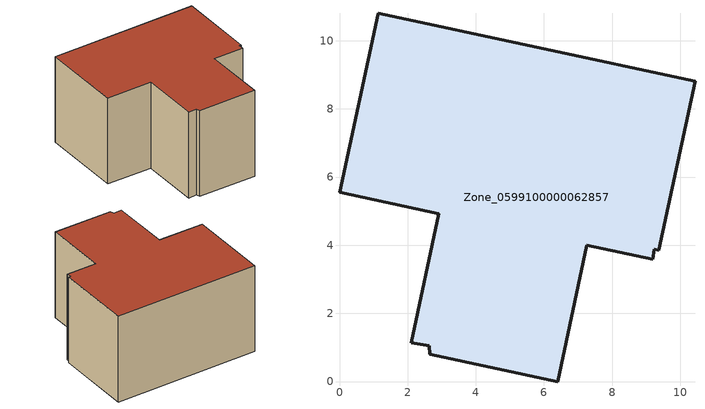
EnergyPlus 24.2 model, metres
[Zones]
Zone_0599100000062857
 floor ground (C_G): 2.63,1.05 2.11,1.14 2.91,4.93 0,5.56 1.13,10.8 10.43,8.81 9.37,3.85 9.24,3.89 9.2,3.58 7.26,4 6.41,0 2.65,0.8 z0
 wall outside (C_F): 0,5.56 2.91,4.93 2.11,1.14 2.63,1.05 2.65,0.8 6.41,0 7.26,4 9.2,3.58 9.24,3.89 9.37,3.85 10.43,8.81 1.13,10.8 0,5.56 z0:5.86
 roof outside (C_R): 2.11,1.14 2.63,1.05 2.65,0.8 6.41,0 7.26,4 9.2,3.58 9.24,3.89 9.37,3.85 10.43,8.81 1.13,10.8 0,5.56 2.91,4.93 z5.86
[BUILDING]
Pand.0599100000062857: North Axis=0; Terrain=City; Loads Convergence Tolerance Value=0.04; Temperature Convergence Tolerance Value=0.4; Solar Distribution=FullExterior; Maximum Number of Warmup Days=25; Minimum Number of Warmup Days=1
[Site:Location]
Rotterdam.The.Hague.AP_ZH_NLD Design_Conditions: Latitude=51.96; Longitude=4.45; Time Zone=1; Elevation=-4.5
[SITE:GROUNDTEMPERATURE:BUILDINGSURFACE]
18, 18, 18, 18, 18, 18, 18, 18, 18, 18, 18, 18
[MATERIAL] Thermal Absorptance=0.9; Solar Absorptance=0.7; Visible Absorptance=0.7
Name | Roughness | Thickness | Conductivity | Density | Specific Heat
G.TC.1975-1991 | MediumSmooth | 0.15 | 0.288461 | 540 | 1210
F.TC.1975-1991 | Rough | 0.3 | 0.230769 | 1920 | 840
R.TC.1975-1991 | MediumRough | 0.2 | 0.153846 | 1500 | 1000
[CONSTRUCTION]
C_G: G.TC.1975-1991
C_F: F.TC.1975-1991
C_R: R.TC.1975-1991
[ZONE]
Zone_0599100000062857: Type=1; Multiplier=1; Ceiling Height=Autocalculate; Volume=Autocalculate; Floor Area=autocalculate; Part of Total Floor Area=Yes
[ZONEINFILTRATION:DESIGNFLOWRATE]
Infil_Zone_0599100000062857: Zone or ZoneList or Space or SpaceList=Zone_0599100000062857; Schedule=AlwaysOn; Design Flow Rate Calculation Method=Flow/Area; Flow Rate per Floor Area=0.003; Constant Term Coefficient=1; Temperature Term Coefficient=0; Velocity Term Coefficient=0; Velocity Squared Term Coefficient=0
[HVACTEMPLATE:ZONE:IDEALLOADSAIRSYSTEM]
Zone_0599100000062857: Maximum Heating Supply Air Temperature=50; Minimum Cooling Supply Air Temperature=13; Maximum Heating Supply Air Humidity Ratio=0.0156; Minimum Cooling Supply Air Humidity Ratio=0.0077; Heating Limit=NoLimit; Cooling Limit=NoLimit; Dehumidification Control Type=ConstantSensibleHeatRatio; Cooling Sensible Heat Ratio=0.7; Dehumidification Setpoint=60; Humidification Control Type=None; Humidification Setpoint=30; Outdoor Air Method=None; Outdoor Air Flow Rate per Person=0.00944; Outdoor Air Flow Rate per Zone Floor Area=0; Outdoor Air Flow Rate per Zone=0; Demand Controlled Ventilation Type=None; Outdoor Air Economizer Type=NoEconomizer; Heat Recovery Type=None; Sensible Heat Recovery Effectiveness=0.7; Latent Heat Recovery Effectiveness=0.65
[ZONECONTROL:THERMOSTAT]
ThermostatControl_Zone_0599100000062857: Zone or ZoneList=Zone_0599100000062857; Control Type Schedule=DualSetpointControlType; Control 1=Thermostat_Zone_0599100000062857; Temperature Difference Between Cutout And Setpoint=0
[THERMOSTATSETPOINT:DUALSETPOINT]
Thermostat_Zone_0599100000062857: Heating Setpoint Temperature Schedule=HeatingSetpoint_Zone_0599100000062857; Cooling Setpoint Temperature Schedule=CoolingSetpoint_Zone_0599100000062857
[SCHEDULE:COMPACT]
HeatingSetpoint_Zone_0599100000062857: Through: 12/31, For: AllDays, Until: 24:00, 21
CoolingSetpoint_Zone_0599100000062857: Through: 12/31, For: AllDays, Until: 24:00, 24
DualSetpointControlType: Through: 12/31, For: AllDays, Until: 24:00, 4
AlwaysOn: Through: 12/31, For: AllDays, Until: 24:00, 1
